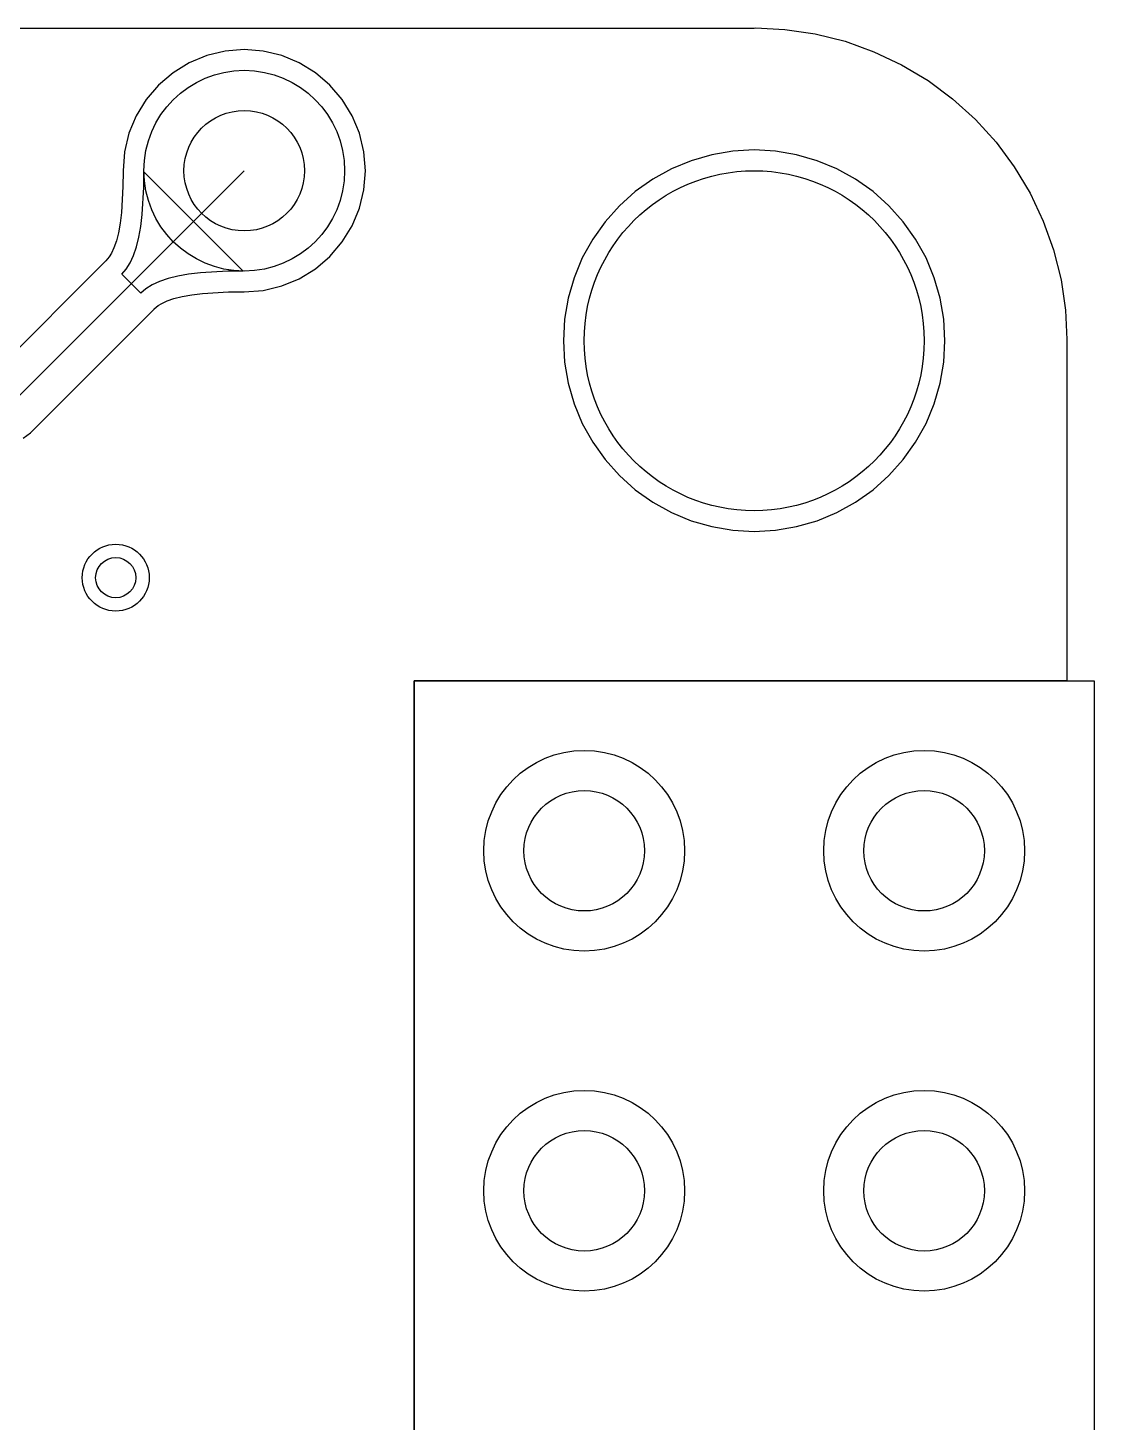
# Model space of a CAD drawing. Extents: x -55.7 to 0, y 0.2 to 22.7.
# Drawn here: x -7.97 to 0, y 12.24 to 22.66 of the extents above; entities that cross this region are included whole.
import ezdxf

# ---------------------------------------------------------------- set-up
doc = ezdxf.new("R2010")
doc.units = 0
doc.layers.get('0').update_dxf_attribs({"linetype": 'CONTINUOUS'})
for name, color, linetype in [('PADHOLELAYER', 156, 'CONTINUOUS'), ('TOPLAYER', 1, 'CONTINUOUS'), ('VIAHOLELAYER', 16, 'CONTINUOUS')]:
    doc.layers.add(name, color=color, linetype=linetype)

# ---------------------------------------------------------------- blocks, each defined once
blk = doc.blocks.new('HDR2X5_23')
at = {"layer": 'PADHOLELAYER'}
for centre in [(7.62, 2.54), (10.16, 2.54), (7.62, 0), (10.16, 0)]:
    blk.add_circle(centre, 0.45, dxfattribs=at)
at = {"layer": 'TOPLAYER'}
for centre in [(7.62, 2.54), (10.16, 2.54), (7.62, 0), (10.16, 0)]:
    blk.add_circle(centre, 0.75, dxfattribs=at)
blk = doc.blocks.new('HDR1X12_25')
at = {"layer": 'PADHOLELAYER'}
blk.add_circle((27.94, 0), 0.45, dxfattribs=at)
at = {"layer": 'TOPLAYER'}
blk.add_circle((27.94, 0), 0.75, dxfattribs=at)

msp = doc.modelspace()

# ---------------------------------------------------------------- linework, layer by layer
at = {"layer": 'PADHOLELAYER'}
msp.add_circle((-2.54, 20.32), 1.27, dxfattribs=at)
at = {"layer": 'TOPLAYER'}
for p, q in [((-39.222, 22.656), (-2.54, 22.656)), ((-2.54, 22.656), (-2.531, 22.657)), ((-2.531, 22.657), (-2.311, 22.646)), ((-2.311, 22.646), (-2.084, 22.613)), ((-2.084, 22.613), (-1.861, 22.557)), ((-1.861, 22.557), (-1.646, 22.479)), ((-6.761, 22.397), (-6.882, 22.322)), ((-6.63, 22.451), (-6.761, 22.397)), ((-6.492, 22.484), (-6.63, 22.451)), ((-6.35, 22.495), (-6.492, 22.484)), ((-6.208, 22.484), (-6.35, 22.495)), ((-6.07, 22.451), (-6.208, 22.484)), ((-5.939, 22.397), (-6.07, 22.451)), ((-5.818, 22.322), (-5.939, 22.397)), ((-1.646, 22.479), (-1.438, 22.381)), ((-6.882, 22.322), (-6.99, 22.23)), ((-5.71, 22.23), (-5.818, 22.322)), ((-1.438, 22.381), (-1.241, 22.263)), ((-6.99, 22.23), (-7.082, 22.122)), ((-5.618, 22.122), (-5.71, 22.23)), ((-1.241, 22.263), (-1.057, 22.127)), ((-7.082, 22.122), (-7.157, 22.001)), ((-5.543, 22.001), (-5.618, 22.122)), ((-1.057, 22.127), (-0.887, 21.973)), ((-7.157, 22.001), (-7.211, 21.87)), ((-5.489, 21.87), (-5.543, 22.001)), ((-0.887, 21.973), (-0.733, 21.803)), ((-7.211, 21.87), (-7.244, 21.732)), ((-5.456, 21.732), (-5.489, 21.87)), ((-0.733, 21.803), (-0.597, 21.619)), ((-7.244, 21.732), (-7.255, 21.59)), ((-5.445, 21.59), (-5.456, 21.732)), ((-3.011, 21.665), (-3.158, 21.604)), ((-2.857, 21.709), (-3.011, 21.665)), ((-2.7, 21.736), (-2.857, 21.709)), ((-2.54, 21.745), (-2.7, 21.736)), ((-2.38, 21.736), (-2.54, 21.745)), ((-2.223, 21.709), (-2.38, 21.736)), ((-2.069, 21.665), (-2.223, 21.709)), ((-1.922, 21.604), (-2.069, 21.665)), ((-8.128, 19.812), (-6.35, 21.59)), ((-7.255, 21.583), (-7.256, 21.473)), ((-7.255, 21.59), (-7.255, 21.586)), ((-7.255, 21.586), (-7.255, 21.583)), ((-7.101, 21.468), (-7.1, 21.582)), ((-7.1, 21.582), (-6.358, 20.84)), ((-5.456, 21.448), (-5.445, 21.59)), ((-3.158, 21.604), (-3.298, 21.526)), ((-1.782, 21.526), (-1.922, 21.604)), ((-0.597, 21.619), (-0.479, 21.422)), ((-7.256, 21.473), (-7.267, 21.278)), ((-7.112, 21.264), (-7.101, 21.468)), ((-3.298, 21.526), (-3.428, 21.434)), ((-1.652, 21.434), (-1.782, 21.526)), ((-5.489, 21.31), (-5.456, 21.448)), ((-3.428, 21.434), (-3.547, 21.327)), ((-1.533, 21.327), (-1.652, 21.434)), ((-0.479, 21.422), (-0.381, 21.214)), ((-7.267, 21.278), (-7.277, 21.198)), ((-7.123, 21.174), (-7.112, 21.264)), ((-5.543, 21.179), (-5.489, 21.31)), ((-3.547, 21.327), (-3.654, 21.208)), ((-1.426, 21.208), (-1.533, 21.327)), ((-7.277, 21.198), (-7.29, 21.126)), ((-7.138, 21.094), (-7.123, 21.174)), ((-5.618, 21.058), (-5.543, 21.179)), ((-3.654, 21.208), (-3.746, 21.078)), ((-1.334, 21.078), (-1.426, 21.208)), ((-0.381, 21.214), (-0.303, 20.999)), ((-7.305, 21.065), (-7.323, 21.015)), ((-7.29, 21.126), (-7.305, 21.065)), ((-7.156, 21.021), (-7.138, 21.094)), ((-5.71, 20.95), (-5.618, 21.058)), ((-3.746, 21.078), (-3.824, 20.938)), ((-1.256, 20.938), (-1.334, 21.078)), ((-7.358, 20.947), (-7.383, 20.917)), ((-7.341, 20.975), (-7.358, 20.947)), ((-7.323, 21.015), (-7.341, 20.975)), ((-7.203, 20.902), (-7.178, 20.957)), ((-7.178, 20.957), (-7.156, 21.021)), ((-5.818, 20.858), (-5.71, 20.95)), ((-3.824, 20.938), (-3.885, 20.791)), ((-1.195, 20.791), (-1.256, 20.938)), ((-0.303, 20.999), (-0.247, 20.776)), ((-7.384, 20.916), (-8.233, 20.067)), ((-7.383, 20.917), (-7.384, 20.916)), ((-7.265, 20.817), (-7.232, 20.855)), ((-7.232, 20.855), (-7.203, 20.902)), ((-6.472, 20.839), (-6.676, 20.828)), ((-6.358, 20.84), (-6.472, 20.839)), ((-5.939, 20.783), (-5.818, 20.858)), ((-7.123, 20.675), (-7.265, 20.817)), ((-7.038, 20.737), (-7.085, 20.708)), ((-6.983, 20.762), (-7.038, 20.737)), ((-6.919, 20.784), (-6.983, 20.762)), ((-6.846, 20.802), (-6.919, 20.784)), ((-6.766, 20.817), (-6.846, 20.802)), ((-6.676, 20.828), (-6.766, 20.817)), ((-6.208, 20.696), (-6.07, 20.729)), ((-6.07, 20.729), (-5.939, 20.783)), ((-3.885, 20.791), (-3.929, 20.637)), ((-1.151, 20.637), (-1.195, 20.791)), ((-0.247, 20.776), (-0.214, 20.549)), ((-7.085, 20.708), (-7.123, 20.675)), ((-6.925, 20.617), (-6.875, 20.635)), ((-6.875, 20.635), (-6.814, 20.65)), ((-6.814, 20.65), (-6.742, 20.663)), ((-6.742, 20.663), (-6.662, 20.673)), ((-6.662, 20.673), (-6.467, 20.684)), ((-6.467, 20.684), (-6.357, 20.685)), ((-6.357, 20.685), (-6.354, 20.685)), ((-6.354, 20.685), (-6.35, 20.685)), ((-6.35, 20.685), (-6.208, 20.696)), ((-3.929, 20.637), (-3.956, 20.48)), ((-1.124, 20.48), (-1.151, 20.637)), ((-7.948, 19.632), (-7.024, 20.556)), ((-7.024, 20.556), (-7.023, 20.557)), ((-7.023, 20.557), (-6.993, 20.582)), ((-6.993, 20.582), (-6.965, 20.599)), ((-6.965, 20.599), (-6.925, 20.617)), ((-0.214, 20.549), (-0.203, 20.329)), ((-3.956, 20.48), (-3.965, 20.32)), ((-1.115, 20.32), (-1.124, 20.48)), ((-3.965, 20.32), (-3.956, 20.16)), ((-1.124, 20.16), (-1.115, 20.32)), ((-0.203, 20.329), (-0.204, 20.32)), ((-0.204, 20.32), (-0.204, 18.506)), ((-3.956, 20.16), (-3.929, 20.003)), ((-1.151, 20.003), (-1.124, 20.16)), ((-3.929, 20.003), (-3.885, 19.849)), ((-1.195, 19.849), (-1.151, 20.003)), ((-3.885, 19.849), (-3.824, 19.702)), ((-1.256, 19.702), (-1.195, 19.849)), ((-3.824, 19.702), (-3.746, 19.562)), ((-1.334, 19.562), (-1.256, 19.702)), ((-8.001, 19.592), (-7.948, 19.632)), ((-3.746, 19.562), (-3.654, 19.432)), ((-1.426, 19.432), (-1.334, 19.562)), ((-3.654, 19.432), (-3.547, 19.313)), ((-1.533, 19.313), (-1.426, 19.432)), ((-3.547, 19.313), (-3.428, 19.206)), ((-1.652, 19.206), (-1.533, 19.313)), ((-3.428, 19.206), (-3.298, 19.114)), ((-1.782, 19.114), (-1.652, 19.206)), ((-3.298, 19.114), (-3.158, 19.036)), ((-1.922, 19.036), (-1.782, 19.114)), ((-3.158, 19.036), (-3.011, 18.975)), ((-3.011, 18.975), (-2.857, 18.931)), ((-2.223, 18.931), (-2.069, 18.975)), ((-2.069, 18.975), (-1.922, 19.036)), ((-2.857, 18.931), (-2.7, 18.904)), ((-2.7, 18.904), (-2.54, 18.895)), ((-2.54, 18.895), (-2.38, 18.904)), ((-2.38, 18.904), (-2.223, 18.931)), ((-0.204, 18.506), (-0.204, 18.506)), ((-0.204, 18.506), (-0.204, 17.78)), ((-5.08, 5.08), (-5.08, 17.78)), ((-5.08, 17.78), (0, 17.78)), ((-0.204, 17.78), (-5.08, 17.78)), ((-5.08, 17.78), (-5.08, 6.605)), ((0, 17.78), (0, 5.08))]:
    msp.add_line(p, q, dxfattribs=at)
for centre, radius in [((-2.54, 20.32), 1.27), ((-7.31, 18.55), 0.25)]:
    msp.add_circle(centre, radius, dxfattribs=at)
at = {"layer": 'VIAHOLELAYER'}
msp.add_circle((-7.31, 18.55), 0.15, dxfattribs=at)

# ---------------------------------------------------------------- block references
for name, p, rotation in [('HDR1X12_25', (-34.29, 21.59), 360), ('HDR2X5_23', (-1.27, 6.35), 90)]:
    msp.add_blockref(name, p, dxfattribs=dict(rotation=rotation))

doc.saveas('drawing.dxf')
